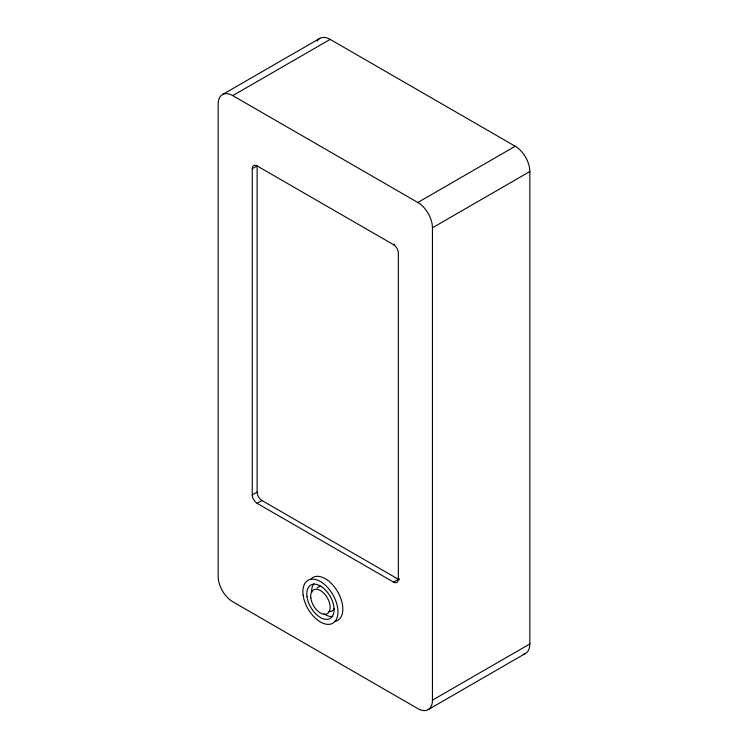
<?xml version="1.0" encoding="UTF-8"?>
<svg xmlns="http://www.w3.org/2000/svg" width="748" height="748" viewBox="0 0 748 748"><rect width="100%" height="100%" fill="white"/><g stroke="black" fill="none" stroke-linecap="round" stroke-linejoin="round"><path stroke-width="1.12" d="M222.427 94.603L319.835 38.363M529.846 643.935L432.447 700.175A20.664 11.931 60 0 1 417.833 708.608L232.759 601.757A20.664 11.931 60 0 1 218.154 576.456L218.154 104.066A20.664 11.931 60 0 1 232.759 95.622L330.167 39.392L515.241 146.243A20.664 11.931 60 0 1 529.846 171.544L529.846 643.935A20.664 11.931 60 0 1 523.235 654.238M252.244 168.73L257.116 165.925L393.485 244.652A6.891 3.974 60 0 1 398.347 253.086L398.347 579.261A6.891 3.974 60 0 1 393.485 582.075L257.116 503.348A6.891 3.974 60 0 1 252.244 494.914L252.244 168.73A6.891 3.974 60 0 1 257.116 165.925L257.116 492.1A6.891 3.974 60 0 0 261.987 500.534L398.347 579.261A6.891 3.974 60 0 0 399.236 579.681M232.759 95.622L417.833 202.474L515.241 146.243M393.485 244.652L394.392 244.129M432.447 700.175L432.447 227.785L529.846 171.544M252.244 494.914L257.116 492.1M257.116 503.348L261.987 500.534M393.485 582.075L399.264 578.737M428.165 709.637L525.573 653.397M310.626 579.401A24.796 14.315 60 0 1 337.694 591.79A24.796 14.315 60 0 1 334.889 621.429M332.757 616.436A19.289 11.136 60 0 1 324.071 613.921M311.72 592.519A19.289 11.136 60 0 1 313.88 583.739M334.356 608.32A13.773 7.957 60 0 1 328.886 611.481M317.143 588.087A13.773 7.957 60 0 1 321.715 586.423M417.833 202.474A20.664 11.931 60 0 1 432.447 227.785M317.189 41.018A20.664 11.931 60 0 1 330.167 39.392M303.118 594.959A24.796 14.315 60 0 0 331.476 623.86A24.796 14.315 60 0 0 326.689 586.469A24.796 14.315 60 0 0 303.118 594.959M306.961 596.465A19.289 11.136 60 0 0 329.026 618.951A19.289 11.136 60 0 0 325.296 589.863A19.289 11.136 60 0 0 306.961 596.465M310.813 597.979A13.773 7.957 60 0 0 326.567 614.033A13.773 7.957 60 0 0 323.903 593.267A13.773 7.957 60 0 0 310.813 597.979"/></g></svg>
